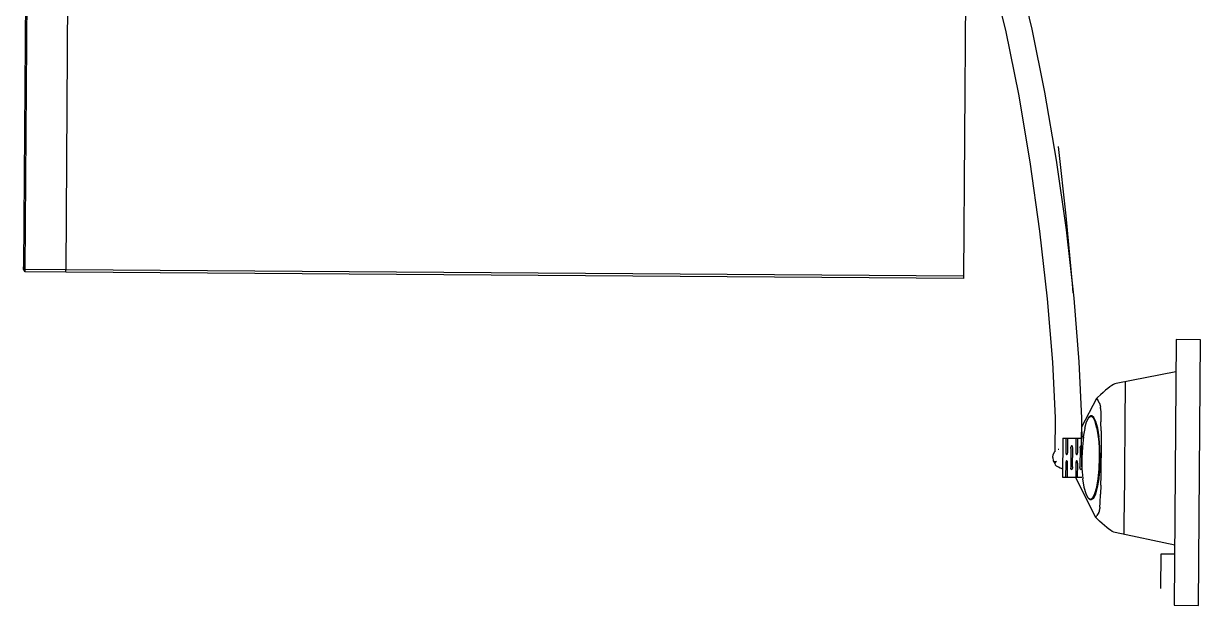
# Model space of a CAD drawing. Header units: metres. Extents: x 113 to 8702, y -1158 to 1243.
# Drawn here: x 7981.7 to 8077, y 1108.9 to 1156.1 of the extents above; entities that cross this region are included whole.
import ezdxf

# ---------------------------------------------------------------- set-up
doc = ezdxf.new("R2010")
doc.units = ezdxf.units.M
doc.header["$MEASUREMENT"] = 0
doc.layers.add('elevattion line', color=7, linetype='Continuous')

# ---------------------------------------------------------------- blocks, each defined once
blk = doc.blocks.new('microwave')
at = {"color": 250}
for p, q in [((9.6507, 8.76157), (10.1123, 8.76157)), ((10.11322, 8.76157), (10.1123, 8.76157)), ((10.1134, 8.76084), (10.1123, 8.76157)), ((10.11433, 8.76084), (10.11322, 8.76157)), ((10.1134, 8.76084), (9.6507, 8.76084)), ((10.1134, 8.74378), (10.1134, 8.76084)), ((10.11433, 8.76084), (10.1134, 8.76084)), ((10.11433, 8.74378), (10.11433, 8.76084)), ((9.6507, 8.74378), (10.1134, 8.74378)), ((10.11433, 8.74378), (10.1134, 8.74378)), ((10.1134, 8.36494), (10.1134, 8.74378)), ((10.11433, 8.36494), (10.11433, 8.74378)), ((9.95411, 8.36495), (10.1134, 8.36494)), ((10.1134, 8.36494), (10.11433, 8.36494)), ((9.98698, 8.35352), (10.01004, 8.34781)), ((10.01004, 8.34781), (10.03641, 8.34231))]:
    blk.add_line(p, q, dxfattribs=at)
at = {"color": 251}
for p, q in [((9.98562, 8.34254), (10.00891, 8.33678)), ((10.03641, 8.34231), (10.06486, 8.33726)), ((10.00891, 8.33678), (10.03547, 8.33123)), ((10.06486, 8.33726), (10.09407, 8.33292)), ((10.03547, 8.33123), (10.06411, 8.32615)), ((10.09407, 8.33292), (10.12268, 8.32947)), ((10.12268, 8.32947), (10.14937, 8.32708)), ((10.08759, 8.3217), (10.05829, 8.32527)), ((10.06411, 8.32615), (10.0935, 8.32178)), ((10.14937, 8.32708), (10.17289, 8.32586)), ((10.17289, 8.32586), (10.18715, 8.32583)), ((10.1861, 8.32448), (10.1861, 8.32413)), ((10.18715, 8.32583), (10.18683, 8.32552)), ((10.18837, 8.32648), (10.18715, 8.32583)), ((10.18968, 8.3267), (10.18837, 8.32648)), ((10.18968, 8.3267), (10.19099, 8.32649)), ((10.19099, 8.32649), (10.19221, 8.32586)), ((10.19123, 8.32586), (10.19221, 8.32586)), ((10.19132, 8.3251), (10.19173, 8.32564)), ((10.19173, 8.32564), (10.19221, 8.32586)), ((10.19221, 8.32586), (10.19272, 8.3257)), ((10.19272, 8.3257), (10.19319, 8.32518)), ((10.19319, 8.32518), (10.19359, 8.32432)), ((10.19359, 8.32432), (10.19366, 8.3241)), ((10.1936, 8.32428), (10.19406, 8.32354)), ((10.1163, 8.31886), (10.08759, 8.3217)), ((10.0935, 8.32178), (10.1223, 8.31831)), ((10.18146, 8.32247), (10.18146, 8.31441)), ((10.18146, 8.32247), (10.1979, 8.32247)), ((10.18146, 8.3212), (10.18716, 8.3212)), ((10.18716, 8.3204), (10.18146, 8.3204)), ((10.18466, 8.31881), (10.18478, 8.3189)), ((10.18478, 8.3189), (10.18497, 8.31899)), ((10.18497, 8.31899), (10.18521, 8.31905)), ((10.1855, 8.31909), (10.18521, 8.31905)), ((10.18581, 8.3191), (10.1855, 8.31909)), ((10.18581, 8.3191), (10.19355, 8.3191)), ((10.18716, 8.3212), (10.18747, 8.32118)), ((10.18747, 8.32041), (10.18716, 8.3204)), ((10.18747, 8.32118), (10.18776, 8.32114)), ((10.18776, 8.32045), (10.18747, 8.32041)), ((10.18776, 8.32114), (10.188, 8.32108)), ((10.188, 8.32052), (10.18776, 8.32045)), ((10.188, 8.32108), (10.18819, 8.321)), ((10.18819, 8.3206), (10.188, 8.32052)), ((10.18819, 8.321), (10.18831, 8.3209)), ((10.18831, 8.3207), (10.18819, 8.3206)), ((10.18831, 8.3209), (10.18835, 8.3208)), ((10.18835, 8.3208), (10.18831, 8.3207)), ((10.19101, 8.3208), (10.19105, 8.3209)), ((10.19105, 8.3207), (10.19101, 8.3208)), ((10.19105, 8.3209), (10.19117, 8.321)), ((10.19117, 8.3206), (10.19105, 8.3207)), ((10.19117, 8.321), (10.19136, 8.32108)), ((10.19136, 8.32052), (10.19117, 8.3206)), ((10.19136, 8.32108), (10.1916, 8.32114)), ((10.1916, 8.32045), (10.19136, 8.32052)), ((10.1916, 8.32114), (10.19189, 8.32118)), ((10.19189, 8.32041), (10.1916, 8.32045)), ((10.19189, 8.32118), (10.1922, 8.3212)), ((10.1922, 8.3204), (10.19189, 8.32041)), ((10.1922, 8.3212), (10.1979, 8.3212)), ((10.1979, 8.3204), (10.1922, 8.3204)), ((10.19355, 8.3191), (10.19386, 8.31909)), ((10.19386, 8.31909), (10.19414, 8.31905)), ((10.19406, 8.32354), (10.19441, 8.32247)), ((10.19439, 8.31899), (10.19414, 8.31905)), ((10.19458, 8.3189), (10.19439, 8.31899)), ((10.1947, 8.31881), (10.19458, 8.3189)), ((10.1979, 8.32247), (10.1979, 8.31441)), ((10.12, 8.31859), (10.1163, 8.31886)), ((10.1223, 8.31831), (10.14919, 8.31591)), ((10.14919, 8.31591), (10.17293, 8.31467)), ((10.16454, 8.3084), (10.17682, 8.31467)), ((10.17293, 8.31467), (10.1847, 8.31467)), ((10.18146, 8.31441), (10.17875, 8.31441)), ((10.18089, 8.31385), (10.1851, 8.31424)), ((10.18146, 8.31695), (10.18716, 8.31695)), ((10.18716, 8.31616), (10.18146, 8.31616)), ((10.18462, 8.3187), (10.18466, 8.31881)), ((10.18466, 8.3186), (10.18462, 8.3187)), ((10.18466, 8.31491), (10.18462, 8.31481)), ((10.18466, 8.3147), (10.18462, 8.31481)), ((10.18466, 8.3186), (10.18478, 8.3185)), ((10.18466, 8.31491), (10.18478, 8.31501)), ((10.18466, 8.3147), (10.18478, 8.31461)), ((10.18478, 8.3185), (10.18497, 8.31842)), ((10.18478, 8.31501), (10.18497, 8.31509)), ((10.18497, 8.31453), (10.18478, 8.31461)), ((10.18521, 8.31836), (10.18497, 8.31842)), ((10.18497, 8.31509), (10.18521, 8.31515)), ((10.18521, 8.31446), (10.18497, 8.31453)), ((10.18513, 8.31422), (10.1851, 8.31424)), ((10.18513, 8.31422), (10.18968, 8.31437)), ((10.18968, 8.31434), (10.18513, 8.31422)), ((10.1855, 8.31832), (10.18521, 8.31836)), ((10.1855, 8.31519), (10.18521, 8.31515)), ((10.1855, 8.31442), (10.18521, 8.31446)), ((10.18581, 8.3183), (10.1855, 8.31832)), ((10.1855, 8.31519), (10.18581, 8.31521)), ((10.18581, 8.31441), (10.1855, 8.31442)), ((10.19355, 8.3183), (10.18581, 8.3183)), ((10.18581, 8.31521), (10.19355, 8.31521)), ((10.19355, 8.31441), (10.18581, 8.31441)), ((10.18716, 8.31695), (10.18747, 8.31694)), ((10.18747, 8.31617), (10.18716, 8.31616)), ((10.18747, 8.31694), (10.18776, 8.3169)), ((10.18776, 8.31621), (10.18747, 8.31617)), ((10.18776, 8.3169), (10.188, 8.31684)), ((10.188, 8.31627), (10.18776, 8.31621)), ((10.188, 8.31684), (10.18819, 8.31676)), ((10.18819, 8.31636), (10.188, 8.31627)), ((10.18819, 8.31676), (10.18831, 8.31666)), ((10.18831, 8.31645), (10.18819, 8.31636)), ((10.18831, 8.31666), (10.18835, 8.31656)), ((10.18835, 8.31656), (10.18831, 8.31645)), ((10.18968, 8.31434), (10.18968, 8.31437)), ((10.19423, 8.31422), (10.18968, 8.31437)), ((10.19423, 8.31422), (10.18968, 8.31434)), ((10.19101, 8.31656), (10.19105, 8.31666)), ((10.19105, 8.31645), (10.19101, 8.31656)), ((10.19105, 8.31666), (10.19117, 8.31676)), ((10.19117, 8.31636), (10.19105, 8.31645)), ((10.19117, 8.31676), (10.19136, 8.31684)), ((10.19136, 8.31627), (10.19117, 8.31636)), ((10.19136, 8.31684), (10.1916, 8.3169)), ((10.1916, 8.31621), (10.19136, 8.31627)), ((10.1916, 8.3169), (10.19189, 8.31694)), ((10.19189, 8.31617), (10.1916, 8.31621)), ((10.19189, 8.31694), (10.1922, 8.31695)), ((10.1922, 8.31616), (10.19189, 8.31617)), ((10.1922, 8.31695), (10.1979, 8.31695)), ((10.1979, 8.31616), (10.1922, 8.31616)), ((10.19355, 8.3183), (10.19386, 8.31832)), ((10.19386, 8.31519), (10.19355, 8.31521)), ((10.19355, 8.31441), (10.19386, 8.31442)), ((10.19386, 8.31832), (10.19414, 8.31836)), ((10.19386, 8.31519), (10.19414, 8.31515)), ((10.19386, 8.31442), (10.19414, 8.31446)), ((10.19414, 8.31836), (10.19439, 8.31842)), ((10.19439, 8.31509), (10.19414, 8.31515)), ((10.19414, 8.31446), (10.19439, 8.31453)), ((10.19426, 8.31424), (10.19423, 8.31422)), ((10.19847, 8.31385), (10.19426, 8.31424)), ((10.19458, 8.3185), (10.19439, 8.31842)), ((10.19458, 8.31501), (10.19439, 8.31509)), ((10.19439, 8.31453), (10.19458, 8.31461)), ((10.1947, 8.3186), (10.19458, 8.3185)), ((10.1947, 8.31491), (10.19458, 8.31501)), ((10.1947, 8.3147), (10.19458, 8.31461)), ((10.19474, 8.3187), (10.1947, 8.31881)), ((10.1947, 8.3186), (10.19474, 8.3187)), ((10.1947, 8.31491), (10.19474, 8.31481)), ((10.1947, 8.3147), (10.19474, 8.31481)), ((10.21482, 8.3084), (10.1979, 8.31704)), ((10.17197, 8.31071), (10.17258, 8.31166)), ((10.17197, 8.31039), (10.17197, 8.31071)), ((10.17258, 8.30977), (10.17197, 8.31071)), ((10.17197, 8.31039), (10.17208, 8.31055)), ((10.17258, 8.30944), (10.17197, 8.31039)), ((10.1727, 8.31165), (10.1721, 8.31071)), ((10.1721, 8.31071), (10.1727, 8.30977)), ((10.1721, 8.31039), (10.17214, 8.31045)), ((10.17258, 8.30964), (10.1721, 8.31039)), ((10.17258, 8.31166), (10.17434, 8.31254)), ((10.17434, 8.30888), (10.17258, 8.30977)), ((10.17434, 8.30856), (10.17258, 8.30944)), ((10.17445, 8.31253), (10.1727, 8.31165)), ((10.1727, 8.30977), (10.17445, 8.3089)), ((10.17434, 8.31254), (10.17445, 8.31253)), ((10.17716, 8.3133), (10.17445, 8.31253)), ((10.17716, 8.3133), (10.17725, 8.31328)), ((10.17725, 8.31328), (10.18083, 8.31388)), ((10.18083, 8.31388), (10.18089, 8.31385)), ((10.19853, 8.31388), (10.19847, 8.31385)), ((10.20211, 8.31328), (10.19853, 8.31388)), ((10.2022, 8.3133), (10.20211, 8.31328)), ((10.2049, 8.31253), (10.2022, 8.3133)), ((10.20501, 8.31254), (10.2049, 8.31253)), ((10.20666, 8.31165), (10.2049, 8.31253)), ((10.2049, 8.3089), (10.20666, 8.30977)), ((10.20678, 8.31166), (10.20501, 8.31254)), ((10.20501, 8.30888), (10.20678, 8.30977)), ((10.20501, 8.30856), (10.20678, 8.30944)), ((10.20726, 8.31071), (10.20666, 8.31165)), ((10.20666, 8.30977), (10.20726, 8.31071)), ((10.20739, 8.31071), (10.20678, 8.31166)), ((10.20678, 8.30944), (10.20739, 8.31039)), ((10.20678, 8.30964), (10.20726, 8.31039)), ((10.20726, 8.31039), (10.20716, 8.31055)), ((10.20739, 8.31039), (10.20722, 8.31065)), ((10.20726, 8.31039), (10.20726, 8.31059)), ((10.20739, 8.31039), (10.20739, 8.31071)), ((10.16035, 8.30369), (10.16113, 8.30464)), ((10.16113, 8.30464), (10.16201, 8.30567)), ((10.16201, 8.30567), (10.16301, 8.30678)), ((10.16301, 8.30678), (10.16412, 8.30797)), ((10.16412, 8.30797), (10.16454, 8.3084)), ((10.16454, 8.3084), (10.16534, 8.30789)), ((10.16662, 8.30715), (10.16534, 8.30789)), ((10.16662, 8.30715), (10.16667, 8.30711)), ((10.16667, 8.30711), (10.16679, 8.30703)), ((10.16679, 8.30703), (10.16696, 8.30696)), ((10.16717, 8.3069), (10.16696, 8.30696)), ((10.16741, 8.30684), (10.16717, 8.3069)), ((10.16741, 8.30684), (10.16768, 8.30679)), ((10.16768, 8.30679), (10.16799, 8.30674)), ((10.16799, 8.30674), (10.16831, 8.3067)), ((10.16866, 8.30667), (10.16831, 8.3067)), ((10.16886, 8.30666), (10.16866, 8.30667)), ((10.16886, 8.30666), (10.17066, 8.30658)), ((10.17066, 8.30658), (10.17443, 8.30645)), ((10.17445, 8.3089), (10.17434, 8.30888)), ((10.17716, 8.3078), (10.17434, 8.30856)), ((10.17823, 8.30634), (10.17443, 8.30645)), ((10.17716, 8.30813), (10.17445, 8.3089)), ((10.17716, 8.30813), (10.17725, 8.30815)), ((10.18083, 8.30722), (10.17716, 8.3078)), ((10.17725, 8.30815), (10.18083, 8.30755)), ((10.17823, 8.30634), (10.18204, 8.30627)), ((10.18089, 8.30757), (10.18083, 8.30755)), ((10.18089, 8.30725), (10.18083, 8.30726)), ((10.18089, 8.30725), (10.18083, 8.30722)), ((10.18089, 8.30757), (10.18146, 8.30749)), ((10.18146, 8.30717), (10.18089, 8.30725)), ((10.18146, 8.30749), (10.1851, 8.30718)), ((10.18146, 8.30749), (10.18146, 8.30717)), ((10.1851, 8.30686), (10.18146, 8.30717)), ((10.18204, 8.30627), (10.18585, 8.30623)), ((10.18513, 8.30721), (10.1851, 8.30718)), ((10.18513, 8.30688), (10.1851, 8.30686)), ((10.18513, 8.30721), (10.18521, 8.30718)), ((10.18521, 8.30685), (10.18513, 8.30688)), ((10.18521, 8.30718), (10.18968, 8.30706)), ((10.18968, 8.30673), (10.18521, 8.30685)), ((10.18558, 8.30717), (10.1854, 8.30685)), ((10.18585, 8.30623), (10.18968, 8.30621)), ((10.18657, 8.30682), (10.18688, 8.30713)), ((10.18968, 8.30676), (10.18657, 8.30682)), ((10.18688, 8.30713), (10.18968, 8.30708)), ((10.18968, 8.30708), (10.19423, 8.30721)), ((10.18968, 8.30673), (10.19396, 8.30685)), ((10.18968, 8.30676), (10.19279, 8.30682)), ((10.1935, 8.30623), (10.18968, 8.30621)), ((10.19246, 8.30716), (10.19279, 8.30682)), ((10.19732, 8.30627), (10.1935, 8.30623)), ((10.19396, 8.30685), (10.19386, 8.30703)), ((10.19396, 8.30685), (10.19423, 8.30688)), ((10.19423, 8.30721), (10.19847, 8.30757)), ((10.19423, 8.30688), (10.19426, 8.30686)), ((10.19426, 8.30686), (10.1979, 8.30717)), ((10.20113, 8.30634), (10.19732, 8.30627)), ((10.1979, 8.30717), (10.1979, 8.30752)), ((10.1979, 8.30717), (10.19847, 8.30725)), ((10.19847, 8.30757), (10.19853, 8.30755)), ((10.19847, 8.30725), (10.19853, 8.30726)), ((10.19847, 8.30725), (10.19853, 8.30722)), ((10.19853, 8.30755), (10.20211, 8.30815)), ((10.19853, 8.30722), (10.2022, 8.3078)), ((10.20113, 8.30634), (10.20493, 8.30645)), ((10.20211, 8.30815), (10.2022, 8.30813)), ((10.2022, 8.30813), (10.2049, 8.3089)), ((10.2022, 8.3078), (10.20501, 8.30856)), ((10.2049, 8.3089), (10.20501, 8.30888)), ((10.2087, 8.30658), (10.20493, 8.30645)), ((10.2105, 8.30666), (10.2087, 8.30658)), ((10.2105, 8.30666), (10.2107, 8.30667)), ((10.2107, 8.30667), (10.21105, 8.3067)), ((10.21137, 8.30674), (10.21105, 8.3067)), ((10.21167, 8.30679), (10.21137, 8.30674)), ((10.21195, 8.30684), (10.21167, 8.30679)), ((10.21195, 8.30684), (10.21219, 8.3069)), ((10.21219, 8.3069), (10.2124, 8.30696)), ((10.21257, 8.30703), (10.2124, 8.30696)), ((10.21269, 8.30711), (10.21257, 8.30703)), ((10.21274, 8.30715), (10.21269, 8.30711)), ((10.21274, 8.30715), (10.21402, 8.30789)), ((10.21482, 8.3084), (10.21402, 8.30789)), ((10.21524, 8.30797), (10.21482, 8.3084)), ((10.21635, 8.30678), (10.21524, 8.30797)), ((10.21735, 8.30567), (10.21635, 8.30678)), ((10.21823, 8.30464), (10.21735, 8.30567)), ((10.21901, 8.30369), (10.21823, 8.30464)), ((10.15308, 8.27495), (10.15818, 8.30019)), ((10.15818, 8.30019), (10.15839, 8.30072)), ((10.15839, 8.30072), (10.15871, 8.30134)), ((10.15871, 8.30134), (10.15914, 8.30204)), ((10.15914, 8.30204), (10.15969, 8.30282)), ((10.15969, 8.30282), (10.16035, 8.30369)), ((10.21967, 8.30282), (10.21901, 8.30369)), ((10.22022, 8.30204), (10.21967, 8.30282)), ((10.22065, 8.30134), (10.22022, 8.30204)), ((10.22097, 8.30072), (10.22065, 8.30134)), ((10.22117, 8.30019), (10.22097, 8.30072)), ((10.22628, 8.27495), (10.22117, 8.30019)), ((10.15741, 8.29638), (10.21257, 8.29638)), ((10.22195, 8.29638), (10.21269, 8.29638)), ((10.23011, 8.27495), (10.23011, 8.28084)), ((10.23011, 8.28084), (10.24461, 8.28084))]:
    blk.add_line(p, q, dxfattribs=at)
blk.add_lwpolyline([(10.13949, 8.27495), (10.25169, 8.27495), (10.25169, 8.26472), (10.13949, 8.26472)], close=True, dxfattribs=at)

msp = doc.modelspace()

# ---------------------------------------------------------------- block references
at = {"layer": 'elevattion line', "color": 1, "xscale": -191.8823347033534, "yscale": 191.8823347033534, "zscale": 191.8823347033534, "rotation": 89.58866465971192}
msp.add_blockref('microwave', (9676.75, 3064.59), dxfattribs=at)

doc.saveas('drawing.dxf')
